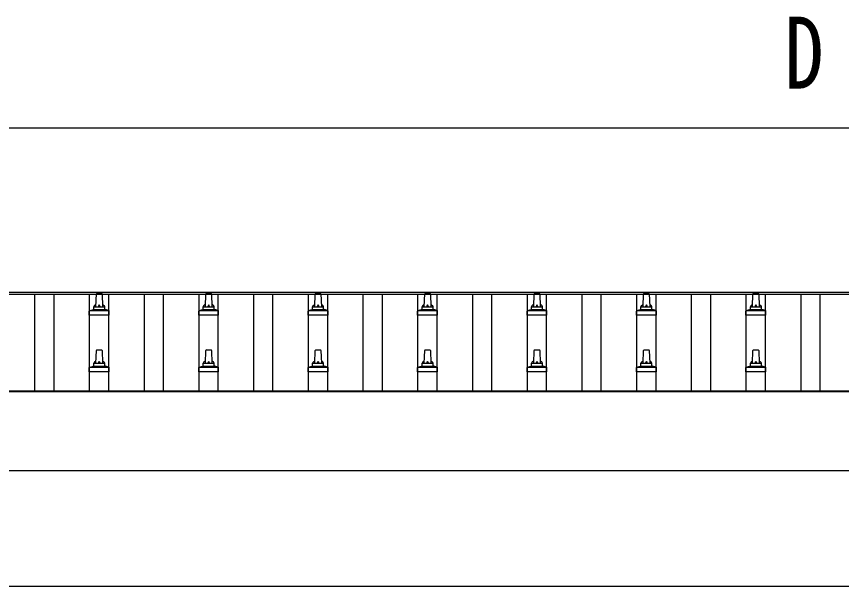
# Model space of a CAD drawing. Units: millimetres, scale not verified. Extents: x -16820 to 16820, y -11880 to 11880.
# Drawn here: x -12249 to -10741, y -89 to 952 of the extents above; entities that cross this region are included whole.
import ezdxf
from ezdxf.enums import TextEntityAlignment as Align

# ---------------------------------------------------------------- set-up
doc = ezdxf.new("R2010")
doc.units = ezdxf.units.MM
doc.header["$LTSCALE"] = 50
for name, color, linetype in [('0-5_YKK_13', 4, 'Continuous'), ('0-6_YKK_A1', 4, 'Continuous'), ('0-7_YKK_D', 6, 'Continuous')]:
    doc.layers.add(name, color=color, linetype=linetype)
doc.styles.add('ＭＳ ゴシック', font='')
doc.styles.get('ＭＳ ゴシック').set_extended_font_data('MS Gothic')

msp = doc.modelspace()

# ---------------------------------------------------------------- linework, layer by layer
at = {"layer": '0-5_YKK_13'}
for p, q in [((-12103.92, 421.93), (-12103.19, 445.45)), ((-12102.19, 446.43), (-12093.65, 446.43)), ((-12092.65, 445.45), (-12091.92, 421.93)), ((-11903.92, 421.93), (-11903.19, 445.45)), ((-11902.19, 446.43), (-11893.65, 446.43)), ((-11892.65, 445.45), (-11891.92, 421.93)), ((-11703.92, 421.93), (-11703.19, 445.45)), ((-11702.19, 446.43), (-11693.65, 446.43)), ((-11692.65, 445.45), (-11691.92, 421.93)), ((-11503.92, 421.93), (-11503.19, 445.45)), ((-11502.19, 446.43), (-11493.65, 446.43)), ((-11492.65, 445.45), (-11491.92, 421.93)), ((-11303.92, 421.93), (-11303.19, 445.45)), ((-11302.19, 446.43), (-11293.65, 446.43)), ((-11292.65, 445.45), (-11291.92, 421.93)), ((-11103.92, 421.93), (-11103.19, 445.45)), ((-11102.19, 446.43), (-11093.65, 446.43)), ((-11092.65, 445.45), (-11091.92, 421.93)), ((-10903.92, 421.93), (-10903.19, 445.45)), ((-10902.19, 446.43), (-10893.65, 446.43)), ((-10892.65, 445.45), (-10891.92, 421.93)), ((-12116.17, 406.43), (-12116.17, 414.14)), ((-12115.79, 414.93), (-12080.05, 414.93)), ((-12115.41, 415.11), (-12108.69, 416.74)), ((-12108.3, 416.93), (-12087.54, 416.93)), ((-12107.92, 417.71), (-12107.92, 421.93)), ((-12106.92, 421.93), (-12088.92, 421.93)), ((-12087.92, 417.71), (-12087.92, 421.93)), ((-12080.44, 415.11), (-12087.16, 416.74)), ((-12079.67, 406.43), (-12079.67, 414.14)), ((-11916.17, 406.43), (-11916.17, 414.14)), ((-11915.79, 414.93), (-11880.05, 414.93)), ((-11915.41, 415.11), (-11908.69, 416.74)), ((-11908.3, 416.93), (-11887.54, 416.93)), ((-11907.92, 417.71), (-11907.92, 421.93)), ((-11906.92, 421.93), (-11888.92, 421.93)), ((-11887.92, 417.71), (-11887.92, 421.93)), ((-11880.44, 415.11), (-11887.16, 416.74)), ((-11879.67, 406.43), (-11879.67, 414.14)), ((-11716.17, 406.43), (-11716.17, 414.14)), ((-11715.79, 414.93), (-11680.05, 414.93)), ((-11715.41, 415.11), (-11708.69, 416.74)), ((-11708.3, 416.93), (-11687.54, 416.93)), ((-11707.92, 417.71), (-11707.92, 421.93)), ((-11706.92, 421.93), (-11688.92, 421.93)), ((-11687.92, 417.71), (-11687.92, 421.93)), ((-11680.44, 415.11), (-11687.16, 416.74)), ((-11679.67, 406.43), (-11679.67, 414.14)), ((-11516.17, 406.43), (-11516.17, 414.14)), ((-11515.79, 414.93), (-11480.05, 414.93)), ((-11515.41, 415.11), (-11508.69, 416.74)), ((-11508.3, 416.93), (-11487.54, 416.93)), ((-11507.92, 417.71), (-11507.92, 421.93)), ((-11506.92, 421.93), (-11488.92, 421.93)), ((-11487.92, 417.71), (-11487.92, 421.93)), ((-11480.44, 415.11), (-11487.16, 416.74)), ((-11479.67, 406.43), (-11479.67, 414.14)), ((-11316.17, 406.43), (-11316.17, 414.14)), ((-11315.79, 414.93), (-11280.05, 414.93)), ((-11315.41, 415.11), (-11308.69, 416.74)), ((-11308.3, 416.93), (-11287.54, 416.93)), ((-11307.92, 417.71), (-11307.92, 421.93)), ((-11306.92, 421.93), (-11288.92, 421.93)), ((-11287.92, 417.71), (-11287.92, 421.93)), ((-11280.44, 415.11), (-11287.16, 416.74)), ((-11279.67, 406.43), (-11279.67, 414.14)), ((-11116.17, 406.43), (-11116.17, 414.14)), ((-11115.79, 414.93), (-11080.05, 414.93)), ((-11115.41, 415.11), (-11108.69, 416.74)), ((-11108.3, 416.93), (-11087.54, 416.93)), ((-11107.92, 417.71), (-11107.92, 421.93)), ((-11106.92, 421.93), (-11088.92, 421.93)), ((-11087.92, 417.71), (-11087.92, 421.93)), ((-11080.44, 415.11), (-11087.16, 416.74)), ((-11079.67, 406.43), (-11079.67, 414.14)), ((-10916.17, 406.43), (-10916.17, 414.14)), ((-10915.79, 414.93), (-10880.05, 414.93)), ((-10915.41, 415.11), (-10908.69, 416.74)), ((-10908.3, 416.93), (-10887.54, 416.93)), ((-10907.92, 417.71), (-10907.92, 421.93)), ((-10906.92, 421.93), (-10888.92, 421.93)), ((-10887.92, 417.71), (-10887.92, 421.93)), ((-10880.44, 415.11), (-10887.16, 416.74)), ((-10879.67, 406.43), (-10879.67, 414.14)), ((-12079.67, 406.43), (-12116.17, 406.43)), ((-11879.67, 406.43), (-11916.17, 406.43)), ((-11679.67, 406.43), (-11716.17, 406.43)), ((-11479.67, 406.43), (-11516.17, 406.43)), ((-11279.67, 406.43), (-11316.17, 406.43)), ((-11079.67, 406.43), (-11116.17, 406.43)), ((-10879.67, 406.43), (-10916.17, 406.43)), ((-12103.92, 318.59), (-12103.19, 342.12)), ((-12102.19, 343.09), (-12093.65, 343.09)), ((-12092.65, 342.12), (-12091.92, 318.59)), ((-11903.92, 318.59), (-11903.19, 342.12)), ((-11902.19, 343.09), (-11893.65, 343.09)), ((-11892.65, 342.12), (-11891.92, 318.59)), ((-11703.92, 318.59), (-11703.19, 342.12)), ((-11702.19, 343.09), (-11693.65, 343.09)), ((-11692.65, 342.12), (-11691.92, 318.59)), ((-11503.92, 318.59), (-11503.19, 342.12)), ((-11502.19, 343.09), (-11493.65, 343.09)), ((-11492.65, 342.12), (-11491.92, 318.59)), ((-11303.92, 318.59), (-11303.19, 342.12)), ((-11302.19, 343.09), (-11293.65, 343.09)), ((-11292.65, 342.12), (-11291.92, 318.59)), ((-11103.92, 318.59), (-11103.19, 342.12)), ((-11102.19, 343.09), (-11093.65, 343.09)), ((-11092.65, 342.12), (-11091.92, 318.59)), ((-10903.92, 318.59), (-10903.19, 342.12)), ((-10902.19, 343.09), (-10893.65, 343.09)), ((-10892.65, 342.12), (-10891.92, 318.59)), ((-12107.92, 314.38), (-12107.92, 318.59)), ((-12106.92, 318.59), (-12088.92, 318.59)), ((-12087.92, 314.38), (-12087.92, 318.59)), ((-11907.92, 314.38), (-11907.92, 318.59)), ((-11906.92, 318.59), (-11888.92, 318.59)), ((-11887.92, 314.38), (-11887.92, 318.59)), ((-11707.92, 314.38), (-11707.92, 318.59)), ((-11706.92, 318.59), (-11688.92, 318.59)), ((-11687.92, 314.38), (-11687.92, 318.59)), ((-11507.92, 314.38), (-11507.92, 318.59)), ((-11506.92, 318.59), (-11488.92, 318.59)), ((-11487.92, 314.38), (-11487.92, 318.59)), ((-11307.92, 314.38), (-11307.92, 318.59)), ((-11306.92, 318.59), (-11288.92, 318.59)), ((-11287.92, 314.38), (-11287.92, 318.59)), ((-11107.92, 314.38), (-11107.92, 318.59)), ((-11106.92, 318.59), (-11088.92, 318.59)), ((-11087.92, 314.38), (-11087.92, 318.59)), ((-10907.92, 314.38), (-10907.92, 318.59)), ((-10906.92, 318.59), (-10888.92, 318.59)), ((-10887.92, 314.38), (-10887.92, 318.59)), ((-12116.17, 303.09), (-12116.17, 310.81)), ((-12079.67, 303.09), (-12116.17, 303.09)), ((-12115.79, 311.59), (-12080.05, 311.59)), ((-12115.41, 311.78), (-12108.69, 313.41)), ((-12108.3, 313.59), (-12087.54, 313.59)), ((-12080.44, 311.78), (-12087.16, 313.41)), ((-12079.67, 303.09), (-12079.67, 310.81)), ((-11916.17, 303.09), (-11916.17, 310.81)), ((-11879.67, 303.09), (-11916.17, 303.09)), ((-11915.79, 311.59), (-11880.05, 311.59)), ((-11915.41, 311.78), (-11908.69, 313.41)), ((-11908.3, 313.59), (-11887.54, 313.59)), ((-11880.44, 311.78), (-11887.16, 313.41)), ((-11879.67, 303.09), (-11879.67, 310.81)), ((-11716.17, 303.09), (-11716.17, 310.81)), ((-11679.67, 303.09), (-11716.17, 303.09)), ((-11715.79, 311.59), (-11680.05, 311.59)), ((-11715.41, 311.78), (-11708.69, 313.41)), ((-11708.3, 313.59), (-11687.54, 313.59)), ((-11680.44, 311.78), (-11687.16, 313.41)), ((-11679.67, 303.09), (-11679.67, 310.81)), ((-11516.17, 303.09), (-11516.17, 310.81)), ((-11479.67, 303.09), (-11516.17, 303.09)), ((-11515.79, 311.59), (-11480.05, 311.59)), ((-11515.41, 311.78), (-11508.69, 313.41)), ((-11508.3, 313.59), (-11487.54, 313.59)), ((-11480.44, 311.78), (-11487.16, 313.41)), ((-11479.67, 303.09), (-11479.67, 310.81)), ((-11316.17, 303.09), (-11316.17, 310.81)), ((-11279.67, 303.09), (-11316.17, 303.09)), ((-11315.79, 311.59), (-11280.05, 311.59)), ((-11315.41, 311.78), (-11308.69, 313.41)), ((-11308.3, 313.59), (-11287.54, 313.59)), ((-11280.44, 311.78), (-11287.16, 313.41)), ((-11279.67, 303.09), (-11279.67, 310.81)), ((-11116.17, 303.09), (-11116.17, 310.81)), ((-11079.67, 303.09), (-11116.17, 303.09)), ((-11115.79, 311.59), (-11080.05, 311.59)), ((-11115.41, 311.78), (-11108.69, 313.41)), ((-11108.3, 313.59), (-11087.54, 313.59)), ((-11080.44, 311.78), (-11087.16, 313.41)), ((-11079.67, 303.09), (-11079.67, 310.81)), ((-10916.17, 303.09), (-10916.17, 310.81)), ((-10879.67, 303.09), (-10916.17, 303.09)), ((-10915.79, 311.59), (-10880.05, 311.59)), ((-10915.41, 311.78), (-10908.69, 313.41)), ((-10908.3, 313.59), (-10887.54, 313.59)), ((-10880.44, 311.78), (-10887.16, 313.41)), ((-10879.67, 303.09), (-10879.67, 310.81))]:
    msp.add_line(p, q, dxfattribs=at)
for centre, radius, start, end in [((-12102.19, 445.43), 1, 90, 178.60509), ((-12093.65, 445.43), 1, 1.39491, 90), ((-11902.19, 445.43), 1, 90, 178.60509), ((-11893.65, 445.43), 1, 1.39491, 90), ((-11702.19, 445.43), 1, 90, 178.60509), ((-11693.65, 445.43), 1, 1.39491, 90), ((-11502.19, 445.43), 1, 90, 178.60509), ((-11493.65, 445.43), 1, 1.39491, 90), ((-11302.19, 445.43), 1, 90, 178.60509), ((-11293.65, 445.43), 1, 1.39491, 90), ((-11102.19, 445.43), 1, 90, 178.60509), ((-11093.65, 445.43), 1, 1.39491, 90), ((-10902.19, 445.43), 1, 90, 178.60509), ((-10893.65, 445.43), 1, 1.39491, 90), ((-12103.84, 421.29), 4.13, 90, 171.17633), ((-12094.59, 421.93), 4.83, 133.60282, 180), ((-12101.25, 421.93), 4.83, 0, 46.39718), ((-12092.01, 421.29), 4.13, 8.82367, 90), ((-11903.84, 421.29), 4.13, 90, 171.17633), ((-11894.59, 421.93), 4.83, 133.60282, 180), ((-11901.25, 421.93), 4.83, 0, 46.39718), ((-11892.01, 421.29), 4.13, 8.82367, 90), ((-11703.84, 421.29), 4.13, 90, 171.17633), ((-11694.59, 421.93), 4.83, 133.60282, 180), ((-11701.25, 421.93), 4.83, 0, 46.39718), ((-11692.01, 421.29), 4.13, 8.82367, 90), ((-11503.84, 421.29), 4.13, 90, 171.17633), ((-11494.59, 421.93), 4.83, 133.60282, 180), ((-11501.25, 421.93), 4.83, 0, 46.39718), ((-11492.01, 421.29), 4.13, 8.82367, 90), ((-11303.84, 421.29), 4.13, 90, 171.17633), ((-11294.59, 421.93), 4.83, 133.60282, 180), ((-11301.25, 421.93), 4.83, 0, 46.39718), ((-11292.01, 421.29), 4.13, 8.82367, 90), ((-11103.84, 421.29), 4.13, 90, 171.17633), ((-11094.59, 421.93), 4.83, 133.60282, 180), ((-11101.25, 421.93), 4.83, 0, 46.39718), ((-11092.01, 421.29), 4.13, 8.82367, 90), ((-10903.84, 421.29), 4.13, 90, 171.17633), ((-10894.59, 421.93), 4.83, 133.60282, 180), ((-10901.25, 421.93), 4.83, 0, 46.39718), ((-10892.01, 421.29), 4.13, 8.82367, 90), ((-12115.17, 414.14), 1, 103.62699, 180), ((-12108.92, 417.71), 1, 283.62699, 0), ((-12106.92, 420.93), 1, 90, 180), ((-12088.92, 420.93), 1, 0, 90), ((-12086.92, 417.71), 1, 180, 256.37301), ((-12080.67, 414.14), 1, 0, 76.37301), ((-11915.17, 414.14), 1, 103.62699, 180), ((-11908.92, 417.71), 1, 283.62699, 0), ((-11906.92, 420.93), 1, 90, 180), ((-11888.92, 420.93), 1, 0, 90), ((-11886.92, 417.71), 1, 180, 256.37301), ((-11880.67, 414.14), 1, 0, 76.37301), ((-11715.17, 414.14), 1, 103.62699, 180), ((-11708.92, 417.71), 1, 283.62699, 0), ((-11706.92, 420.93), 1, 90, 180), ((-11688.92, 420.93), 1, 0, 90), ((-11686.92, 417.71), 1, 180, 256.37301), ((-11680.67, 414.14), 1, 0, 76.37301), ((-11515.17, 414.14), 1, 103.62699, 180), ((-11508.92, 417.71), 1, 283.62699, 0), ((-11506.92, 420.93), 1, 90, 180), ((-11488.92, 420.93), 1, 0, 90), ((-11486.92, 417.71), 1, 180, 256.37301), ((-11480.67, 414.14), 1, 0, 76.37301), ((-11315.17, 414.14), 1, 103.62699, 180), ((-11308.92, 417.71), 1, 283.62699, 0), ((-11306.92, 420.93), 1, 90, 180), ((-11288.92, 420.93), 1, 0, 90), ((-11286.92, 417.71), 1, 180, 256.37301), ((-11280.67, 414.14), 1, 0, 76.37301), ((-11115.17, 414.14), 1, 103.62699, 180), ((-11108.92, 417.71), 1, 283.62699, 0), ((-11106.92, 420.93), 1, 90, 180), ((-11088.92, 420.93), 1, 0, 90), ((-11086.92, 417.71), 1, 180, 256.37301), ((-11080.67, 414.14), 1, 0, 76.37301), ((-10915.17, 414.14), 1, 103.62699, 180), ((-10908.92, 417.71), 1, 283.62699, 0), ((-10906.92, 420.93), 1, 90, 180), ((-10888.92, 420.93), 1, 0, 90), ((-10886.92, 417.71), 1, 180, 256.37301), ((-10880.67, 414.14), 1, 0, 76.37301), ((-12102.19, 342.09), 1, 90, 178.60509), ((-12093.65, 342.09), 1, 1.39491, 90), ((-11902.19, 342.09), 1, 90, 178.60509), ((-11893.65, 342.09), 1, 1.39491, 90), ((-11702.19, 342.09), 1, 90, 178.60509), ((-11693.65, 342.09), 1, 1.39491, 90), ((-11502.19, 342.09), 1, 90, 178.60509), ((-11493.65, 342.09), 1, 1.39491, 90), ((-11302.19, 342.09), 1, 90, 178.60509), ((-11293.65, 342.09), 1, 1.39491, 90), ((-11102.19, 342.09), 1, 90, 178.60509), ((-11093.65, 342.09), 1, 1.39491, 90), ((-10902.19, 342.09), 1, 90, 178.60509), ((-10893.65, 342.09), 1, 1.39491, 90), ((-12103.84, 317.96), 4.13, 90, 171.17633), ((-12106.92, 317.59), 1, 90, 180), ((-12094.59, 318.59), 4.83, 133.60282, 180), ((-12101.25, 318.59), 4.83, 0, 46.39718), ((-12092.01, 317.96), 4.13, 8.82367, 90), ((-12088.92, 317.59), 1, 0, 90), ((-11903.84, 317.96), 4.13, 90, 171.17633), ((-11906.92, 317.59), 1, 90, 180), ((-11894.59, 318.59), 4.83, 133.60282, 180), ((-11901.25, 318.59), 4.83, 0, 46.39718), ((-11892.01, 317.96), 4.13, 8.82367, 90), ((-11888.92, 317.59), 1, 0, 90), ((-11703.84, 317.96), 4.13, 90, 171.17633), ((-11706.92, 317.59), 1, 90, 180), ((-11694.59, 318.59), 4.83, 133.60282, 180), ((-11701.25, 318.59), 4.83, 0, 46.39718), ((-11692.01, 317.96), 4.13, 8.82367, 90), ((-11688.92, 317.59), 1, 0, 90), ((-11503.84, 317.96), 4.13, 90, 171.17633), ((-11506.92, 317.59), 1, 90, 180), ((-11494.59, 318.59), 4.83, 133.60282, 180), ((-11501.25, 318.59), 4.83, 0, 46.39718), ((-11492.01, 317.96), 4.13, 8.82367, 90), ((-11488.92, 317.59), 1, 0, 90), ((-11303.84, 317.96), 4.13, 90, 171.17633), ((-11306.92, 317.59), 1, 90, 180), ((-11294.59, 318.59), 4.83, 133.60282, 180), ((-11301.25, 318.59), 4.83, 0, 46.39718), ((-11292.01, 317.96), 4.13, 8.82367, 90), ((-11288.92, 317.59), 1, 0, 90), ((-11103.84, 317.96), 4.13, 90, 171.17633), ((-11106.92, 317.59), 1, 90, 180), ((-11094.59, 318.59), 4.83, 133.60282, 180), ((-11101.25, 318.59), 4.83, 0, 46.39718), ((-11092.01, 317.96), 4.13, 8.82367, 90), ((-11088.92, 317.59), 1, 0, 90), ((-10903.84, 317.96), 4.13, 90, 171.17633), ((-10906.92, 317.59), 1, 90, 180), ((-10894.59, 318.59), 4.83, 133.60282, 180), ((-10901.25, 318.59), 4.83, 0, 46.39718), ((-10892.01, 317.96), 4.13, 8.82367, 90), ((-10888.92, 317.59), 1, 0, 90), ((-12115.17, 310.81), 1, 103.62699, 180), ((-12108.92, 314.38), 1, 283.62699, 0), ((-12086.92, 314.38), 1, 180, 256.37301), ((-12080.67, 310.81), 1, 0, 76.37301), ((-11915.17, 310.81), 1, 103.62699, 180), ((-11908.92, 314.38), 1, 283.62699, 0), ((-11886.92, 314.38), 1, 180, 256.37301), ((-11880.67, 310.81), 1, 0, 76.37301), ((-11715.17, 310.81), 1, 103.62699, 180), ((-11708.92, 314.38), 1, 283.62699, 0), ((-11686.92, 314.38), 1, 180, 256.37301), ((-11680.67, 310.81), 1, 0, 76.37301), ((-11515.17, 310.81), 1, 103.62699, 180), ((-11508.92, 314.38), 1, 283.62699, 0), ((-11486.92, 314.38), 1, 180, 256.37301), ((-11480.67, 310.81), 1, 0, 76.37301), ((-11315.17, 310.81), 1, 103.62699, 180), ((-11308.92, 314.38), 1, 283.62699, 0), ((-11286.92, 314.38), 1, 180, 256.37301), ((-11280.67, 310.81), 1, 0, 76.37301), ((-11115.17, 310.81), 1, 103.62699, 180), ((-11108.92, 314.38), 1, 283.62699, 0), ((-11086.92, 314.38), 1, 180, 256.37301), ((-11080.67, 310.81), 1, 0, 76.37301), ((-10915.17, 310.81), 1, 103.62699, 180), ((-10908.92, 314.38), 1, 283.62699, 0), ((-10886.92, 314.38), 1, 180, 256.37301), ((-10880.67, 310.81), 1, 0, 76.37301)]:
    msp.add_arc(centre, radius, start, end, dxfattribs=at)
at = {"layer": '0-6_YKK_A1'}
for p, q in [((-14720.92, 448.45), (-6874.92, 448.45)), ((-14720.92, 444.86), (-6874.92, 444.86)), ((-12215.42, 268.6), (-12215.42, 444.86)), ((-12180.42, 268.6), (-12180.42, 444.86)), ((-12115.42, 268.6), (-12115.42, 444.86)), ((-12080.42, 268.6), (-12080.42, 444.86)), ((-12015.42, 268.6), (-12015.42, 444.86)), ((-11980.42, 268.6), (-11980.42, 444.86)), ((-11915.42, 268.6), (-11915.42, 444.86)), ((-11880.42, 268.6), (-11880.42, 444.86)), ((-11815.42, 268.6), (-11815.42, 444.86)), ((-11780.42, 268.6), (-11780.42, 444.86)), ((-11715.42, 268.6), (-11715.42, 444.86)), ((-11680.42, 268.6), (-11680.42, 444.86)), ((-11615.42, 268.6), (-11615.42, 444.86)), ((-11580.42, 268.6), (-11580.42, 444.86)), ((-11515.42, 268.6), (-11515.42, 444.86)), ((-11480.42, 268.6), (-11480.42, 444.86)), ((-11415.42, 268.6), (-11415.42, 444.86)), ((-11380.42, 268.6), (-11380.42, 444.86)), ((-11315.42, 268.6), (-11315.42, 444.86)), ((-11280.42, 268.6), (-11280.42, 444.86)), ((-11215.42, 268.6), (-11215.42, 444.86)), ((-11180.42, 268.6), (-11180.42, 444.86)), ((-11115.42, 268.6), (-11115.42, 444.86)), ((-11080.42, 268.6), (-11080.42, 444.86)), ((-11015.42, 268.6), (-11015.42, 444.86)), ((-10980.42, 268.6), (-10980.42, 444.86)), ((-10915.42, 268.6), (-10915.42, 444.86)), ((-10880.42, 268.6), (-10880.42, 444.86)), ((-10815.42, 268.6), (-10815.42, 444.86)), ((-10780.42, 268.6), (-10780.42, 444.86)), ((-14720.92, 268.6), (-8709.92, 268.6)), ((-14716.22, 267.04), (-8709.92, 267.04)), ((-8709.92, 122.17), (-14716.22, 122.17)), ((-8714.92, -89), (-14604.42, -89))]:
    msp.add_line(p, q, dxfattribs=at)
at = {"layer": '0-7_YKK_D'}
msp.add_line((-14532.92, 748.45), (-7062.92, 748.45), dxfattribs=at)

# ---------------------------------------------------------------- texts
at = {"layer": '0-7_YKK_D', "style": 'ＭＳ ゴシック', "width": 0.8}
msp.add_text('D', height=132, dxfattribs=at).set_placement((-10845.92, 780.45), align=Align.BOTTOM_LEFT)

doc.saveas('drawing.dxf')
